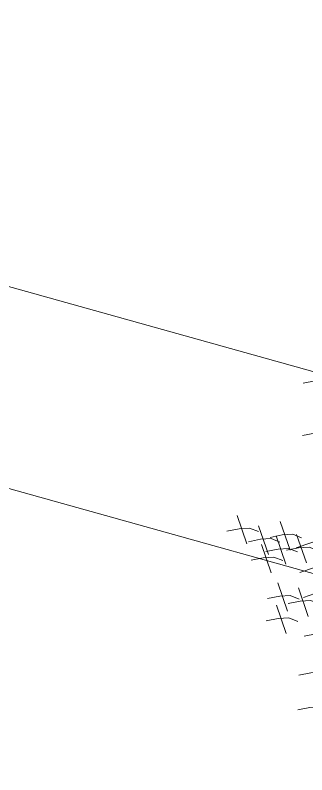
# Model space of a CAD drawing. Header units: millimetres. Extents: x 474016 to 477875, y 2288607 to 2292200.
# Drawn here: x 474640.09 to 474644.59, y 2289336.82 to 2289348.55 of the extents above; entities that cross this region are included whole.
import ezdxf

# ---------------------------------------------------------------- set-up
doc = ezdxf.new("R2010")
doc.units = ezdxf.units.MM
doc.header["$LTSCALE"] = 50
doc.layers.add('EXT', color=3, linetype='Continuous', lineweight=5)
doc.layers.add('JARDINES', color=98, linetype='Continuous', lineweight=13)

# ---------------------------------------------------------------- blocks, each defined once
blk = doc.blocks.new('Plarbol-031')
for points in [[(-2.850325, -0.255375), (-2.776, -0.173425), (-2.70295, -0.112425), (-2.619725, -0.0902)], [(-2.575275, -0.635875), (-2.50095, -0.553925), (-2.4279, -0.49295), (-2.344675, -0.470725)], [(-2.0207, -1.480775), (-1.8676, -1.258425)], [(-2.275425, -1.37595), (-2.0531, -1.52905)], [(-2.265275, -1.5443), (-2.19095, -1.46235), (-2.1179, -1.40135), (-2.034675, -1.379125)], [(-2.0893, -1.381025), (-1.866975, -1.534125)], [(-2.07915, -1.549375), (-2.004825, -1.467425), (-1.93175, -1.40645), (-1.84855, -1.3842)], [(-1.861875, -1.639575), (-1.7088, -1.41725)], [(-2.2297, -1.499825), (-2.00735, -1.652925)], [(-2.619725, -1.56145), (-2.3974, -1.714525)], [(-2.609575, -1.729775), (-2.53525, -1.647825), (-2.4622, -1.58685), (-2.378975, -1.564625)], [(-2.408825, -1.523325), (-2.1865, -1.676425)], [(-2.398675, -1.691675), (-2.32435, -1.609725), (-2.2513, -1.548725), (-2.168075, -1.5265)], [(-2.219525, -1.66815), (-2.1452, -1.586225), (-2.07215, -1.525225), (-1.988925, -1.503)], [(-1.703075, -1.7984), (-1.549975, -1.57605)], [(-2.2894, -1.64085), (-2.067075, -1.79395)], [(-2.27925, -1.809175), (-2.204925, -1.72725), (-2.131875, -1.66625), (-2.04865, -1.644025)], [(-1.790725, -1.757725), (-1.5684, -1.910825)], [(-1.780575, -1.926075), (-1.70625, -1.844125), (-1.6332, -1.78315), (-1.549975, -1.7609)], [(-1.965425, -1.83015), (-1.7431, -1.98325)], [(-1.955275, -1.9985), (-1.88095, -1.91655), (-1.8079, -1.85555), (-1.724675, -1.833325)], [(-1.491525, -2.076), (-1.4172, -1.99405), (-1.34415, -1.93305), (-1.260925, -1.910825)], [(-1.8568, -1.999125), (-1.634475, -2.152225)], [(-1.84665, -2.167475), (-1.772325, -2.085525), (-1.69925, -2.024525), (-1.61605, -2.0023)], [(-1.321275, -2.38345), (-1.24695, -2.3015), (-1.1739, -2.240525), (-1.0907, -2.2183)], [(-1.14215, -2.640725), (-1.067825, -2.558775), (-0.994775, -2.4978), (-0.91155, -2.475575)]]:
    blk.add_lwpolyline(points)

msp = doc.modelspace()

# ---------------------------------------------------------------- linework, layer by layer
at = {"layer": 'JARDINES'}
msp.add_lwpolyline([(474667.6, 2289336.647, -0.388075), (474666.793, 2289333.758), (474557.961, 2289364.165, -0.386646), (474558.768, 2289367.054)], format="xyb", close=True, dxfattribs=at)

# ---------------------------------------------------------------- block references
at = {"layer": 'EXT', "xscale": 1.71989999994179, "yscale": 1.71989999994179, "zscale": 1.71989999994179, "rotation": 323.4441516640488}
msp.add_blockref('Plarbol-031', (474648.735, 2289340.302), dxfattribs=at)

doc.saveas('drawing.dxf')
